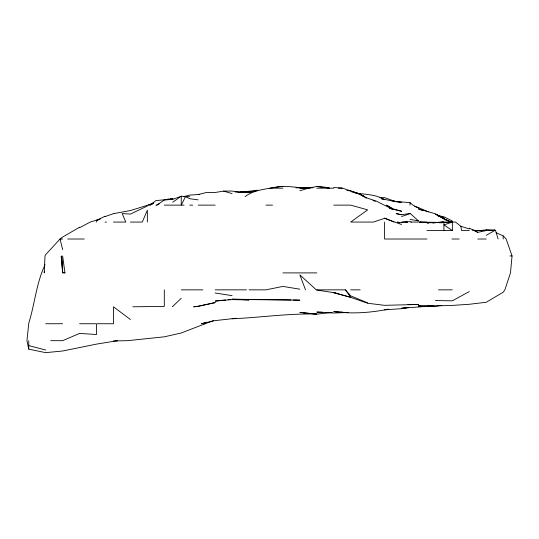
<?xml version="1.0" encoding="UTF-8"?>
<svg xmlns="http://www.w3.org/2000/svg" width="539" height="539" viewBox="0 0 539 539"><rect width="100%" height="100%" fill="white"/><g stroke="black" fill="none" stroke-linecap="round" stroke-linejoin="round"><path stroke-width="0.81" d="M496.136 232.733L503.197 235.873L506.161 239.013L512.05 255.958L510.473 272.902L504.881 289.847L503.197 292.199L486.252 302.258L469.307 304.279L452.362 305.418L435.418 305.909L418.473 305.411L420.09 305.357M44.467 271.292L44.225 272.902L45.006 255.958L45.694 254.644L60.051 239.013L62.639 237.052L79.583 227.209M45.06 264.716C36.308 283.197 34.813 303.908 28.749 323.252L26.95 340.682L28.749 349.157L45.694 352.654L62.639 351.004L96.528 344.111L117.576 340.682L115.932 340.783M198.197 199.868L189.721 198.702L185.47 196.647L181.252 205.123L181.252 196.647M172.332 306.792L181.252 298.289M172.776 202.206L181.252 196.149L185.47 196.647M245.07 196.647C253.357 190.22 264.393 189.27 274.445 187.491C285.724 184.527 296.996 188.502 308.335 187.754L306.792 187.828M155.832 205.123L156.795 205.123L164.307 200.016L172.776 199.315L180.147 196.647M153.029 203.446L150.219 205.123L155.832 200.623L168.929 199.322M79.583 227.754L90.188 222.068L100.382 218.975M486.252 235.3L494.721 230.537L495.55 230.537L498.124 239.013M469.307 291.545L452.362 300.816L435.418 300.573M156.795 205.123L159.531 203.661M105.004 216.233L96.528 220.471L99.607 219.413M147.363 205.999L130.418 214.077L122.164 213.592L125.816 222.068L113.473 222.068M153.689 202.772L148.683 205.123L153.689 203.331M213.599 320.469L181.252 332.987L164.307 336.828L127.433 340.682L113.473 340.944M153.622 203.331L130.418 210.567L113.783 213.592M401.528 216.537L410.361 213.592L418.473 220.896L410.004 219.386M105.004 216.597L113.473 213.693M452.059 222.068L443.893 222.499L443.893 224.918L452.362 222.068M299.859 190.745L308.335 188.226M207.064 322.147L201.411 323.737L215.142 320.611L236.116 318.259M183.684 196.647L189.721 195.084L199.733 194.451L198.197 194.572L206.666 192.45L215.142 192.484L223.611 191.096L232.087 191.049L240.556 192.517L249.031 192.477L257.501 190.422L240.556 191.999L252.111 191.392L235.166 191.972M257.501 190.126L249.031 192.255L238.245 192.389M388.478 309.15C370.549 312.809 351.947 314.042 333.749 311.609L342.629 312.034M171.24 199.639L172.776 199.315M473.053 230.315L474.549 230.537L477.776 232.336L486.252 230.537M316.804 186.494L329.693 188.178L325.28 187.215L316.804 186.494L308.335 188.178L309.878 188.118M439.272 222.823L443.893 222.068L455.522 222.068L460.832 226.259L469.307 228.954M408.643 307.547L401.528 308.685L384.583 309.837M401.528 214.791L396.212 213.592L401.528 214.738L410.004 213.431M164.307 199.74L172.776 198.568M282.914 186.346L269.837 188.178L282.914 188.178M441.872 305.37L435.418 306.253L418.473 306.637L421.7 306.428M432.339 222.87L443.893 222.068L426.949 222.924L428.485 223.025M407.855 307.466L401.528 308.234L433.78 305.862M433.107 222.87L442.809 222.068M332.139 312.411L316.804 314.176L299.859 312.445L316.804 314.082C288.405 313.274 260.371 317.606 232.087 318.778M440.808 222.85L443.893 222.499L419.349 222.068L426.949 222.162M480.222 230.537L486.252 229.863M225.632 299.92L215.142 301.085L232.087 299.617L249.031 299.94L236.924 299.408M228.051 299.644L230.47 299.374M164.307 199.578L168.929 199.248M427.346 306.071L430.573 305.862M296.012 187.821L301.469 187.848M305.256 187.909L299.859 188.178L312.957 187.74M348.275 312.499L333.749 313.024L316.804 312.088L322.457 312.135M379.961 197.766L384.583 197.604L396.138 201.835M475.944 230.557L477.608 230.537L472.629 230.072M407.983 304.582L418.473 304.474L384.583 305.323L367.638 303.248L350.694 297.333L333.749 292.643L316.804 290.07M495.55 230.537L494.721 229.937L486.252 230.012L493.185 230.443M316.804 188.178L333.749 188.178L333.749 187.532L342.225 188.064M338.371 188.178L342.494 188.178L359.169 193.73L367.638 198.258L376.114 201.02L393.059 209.556L389.205 208.135M183.361 196.647L189.721 196.647M164.307 205.123L184.062 205.123M189.721 205.123L192.672 205.123M198.197 205.123L215.142 205.123M265.976 205.123L272.532 205.123M333.749 205.123L350.694 205.123L367.638 209.853L350.694 222.068L373.426 222.068L384.583 218.342L401.528 224.514M105.004 222.068L106.513 222.068M130.418 222.068L142.283 222.068L147.363 210.122L147.363 222.068M401.528 222.068L407.518 222.068M410.819 222.068L418.473 222.068M426.949 230.537L452.362 230.537L452.362 221.01L443.893 216.806L437.729 215.485M469.307 230.537L461.613 230.537L460.832 226.259M481.63 230.766L477.776 230.47L481.63 230.537M477.776 230.544L483.692 230.537M62.639 239.013L60.051 239.013L62.639 249.631M67.732 239.013L84.273 239.013M426.949 239.013L384.583 239.013L384.583 222.068M451.972 239.013L459.208 239.013M477.776 239.013L486.252 239.013M509.887 255.958L512.05 255.958M62.639 272.902L64.97 272.902L62.639 255.958L62.639 272.902L61.237 255.958L62.639 272.249L64.97 272.902M282.914 272.902L316.804 272.902M181.252 289.847L202.886 289.847M215.142 289.847L246.478 289.847M249.031 289.847L265.976 289.847L282.914 286.411L299.859 289.194M367.638 302.884L350.694 295.864L345.418 289.847L316.305 289.847L299.859 274.863L305.498 289.847M350.694 289.847L360.193 289.847M438.476 289.847L452.362 289.847M132.796 306.792L164.307 306.421L164.307 289.847M45.694 323.737L62.639 323.737M79.583 323.737L95.693 323.737M96.528 323.737L113.473 323.737L113.473 306.792L130.418 319.526M203.574 323.737L205.11 323.737M50.7 340.682L62.639 340.682L79.583 333.419L96.528 334.497L96.528 324.33M239.343 299.374L232.087 299.212L290.986 299.879M240.96 299.408L282.914 299.596L249.031 299.59L299.859 300.183L293.405 299.96M355.316 192.868C365.112 194.619 375.878 194.195 384.583 199.72L381.504 198.729M418.473 208.074L413.042 205.123L410.004 202.671L393.059 201.182L381.504 198.702M356.858 193.501L359.169 193.804L350.694 191.008L346.846 190.361M393.059 201.182L401.528 202.442L393.059 200.946M215.142 292.987L232.087 295.648M419.894 222.068L421.464 222.405M405.86 222.068L407.241 222.364M338.593 293.708L333.749 292.664L350.694 297.333L345.418 289.847M28.749 345.587L45.694 350.027M414.626 206.457L418.473 207.562L428.249 211.935M351.468 191.749L359.169 194.027L364.256 196.647L359.169 193.73L366.331 198.177M223.611 191.096L232.087 193.602M373.028 200.596L375.339 201.303M437.729 215.741L443.893 217.756L435.418 214.226M411.385 222.068L410.004 221.617L402.896 222.068L401.528 222.782L397.378 222.068L399.453 222.897M416.93 220.303L418.473 220.896M393.996 222.068L384.583 218.019M422.327 210.513L418.473 208.896L435.418 213.794L446.447 220.39M469.307 228.172L477.776 232.336M451.561 222.068L443.893 218.753L436.833 214.98M443.893 224.918L452.362 230.537M503.197 235.873L503.197 239.013M494.721 229.937L494.721 230.537M443.893 225.72L443.893 230.537M410.004 202.671L410.004 205.123M96.528 220.161L96.528 222.068M28.749 340.682L28.749 349.157M215.142 302.615L198.197 306.28L193.764 306.792L198.197 306.28L215.142 302.615M172.776 198.972L170.465 199.181L172.776 198.972M401.528 211.254L393.059 209.253L386.611 205.123L393.059 208.842L401.528 211.254M450.119 221.738L443.893 218.753L450.119 221.731"/></g></svg>
